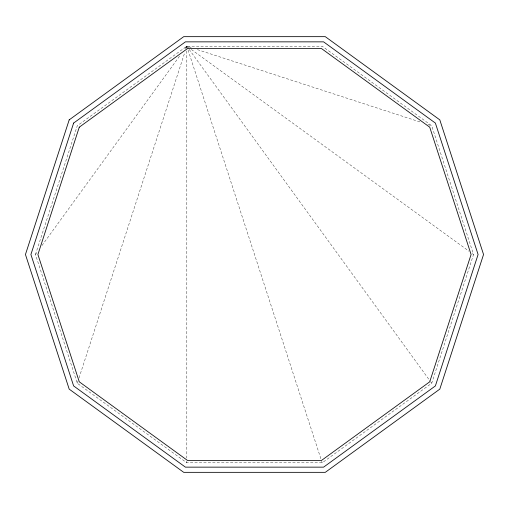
<?xml version="1.0" encoding="UTF-8"?>
<svg xmlns="http://www.w3.org/2000/svg" width="509" height="509" viewBox="0 0 509 509"><rect width="100%" height="100%" fill="white"/><g stroke="black" fill="none" stroke-linecap="round" stroke-linejoin="round"><path stroke-width="0.38" stroke-dasharray="2.54 1.91" d="M35.465 254.5L77.292 125.755L186.816 46.185L322.184 46.185L431.708 125.755L473.535 254.5L431.708 383.245L322.184 462.815L186.816 462.815L77.292 383.245L35.465 254.5L37.329 251.93M77.292 383.245L78.03 380.98M79.016 377.958L184.85 52.23M186.078 48.45L186.816 46.185L191.346 47.655M41.999 245.497L179.804 55.825M184.945 48.756L186.816 46.185L188.744 47.585M197.397 49.621L421.121 122.313M427.929 124.527L431.708 125.755M191.314 49.449L469.037 251.23M472.25 253.565L473.535 254.5M186.816 47.77L186.816 46.185L188.68 48.756M189.151 49.398L430.302 381.317M430.773 381.96L431.708 383.245M186.816 46.185L187.796 49.208M188.044 49.965L321.453 460.55M321.694 461.307L322.184 462.815M186.816 50.951L186.816 458.049M186.816 461.23L186.816 462.815"/><path stroke-width="0.76" d="M69.192 119.87L25.45 254.5L69.192 389.13L183.717 472.339L325.283 472.339L439.808 389.13L483.55 254.5L439.808 119.87L325.283 36.661L183.717 36.661L69.192 119.87M73.614 123.076L30.909 254.5L73.614 385.924L185.41 467.147L323.59 467.147L435.386 385.924L478.091 254.5L435.386 123.076L323.59 41.853L185.41 41.853L73.614 123.076M79.27 127.186L37.908 254.5L79.27 381.814L187.566 460.492L321.433 460.492L429.73 381.814L471.092 254.5L429.73 127.186L321.433 48.508L187.566 48.508L79.27 127.186"/></g></svg>
